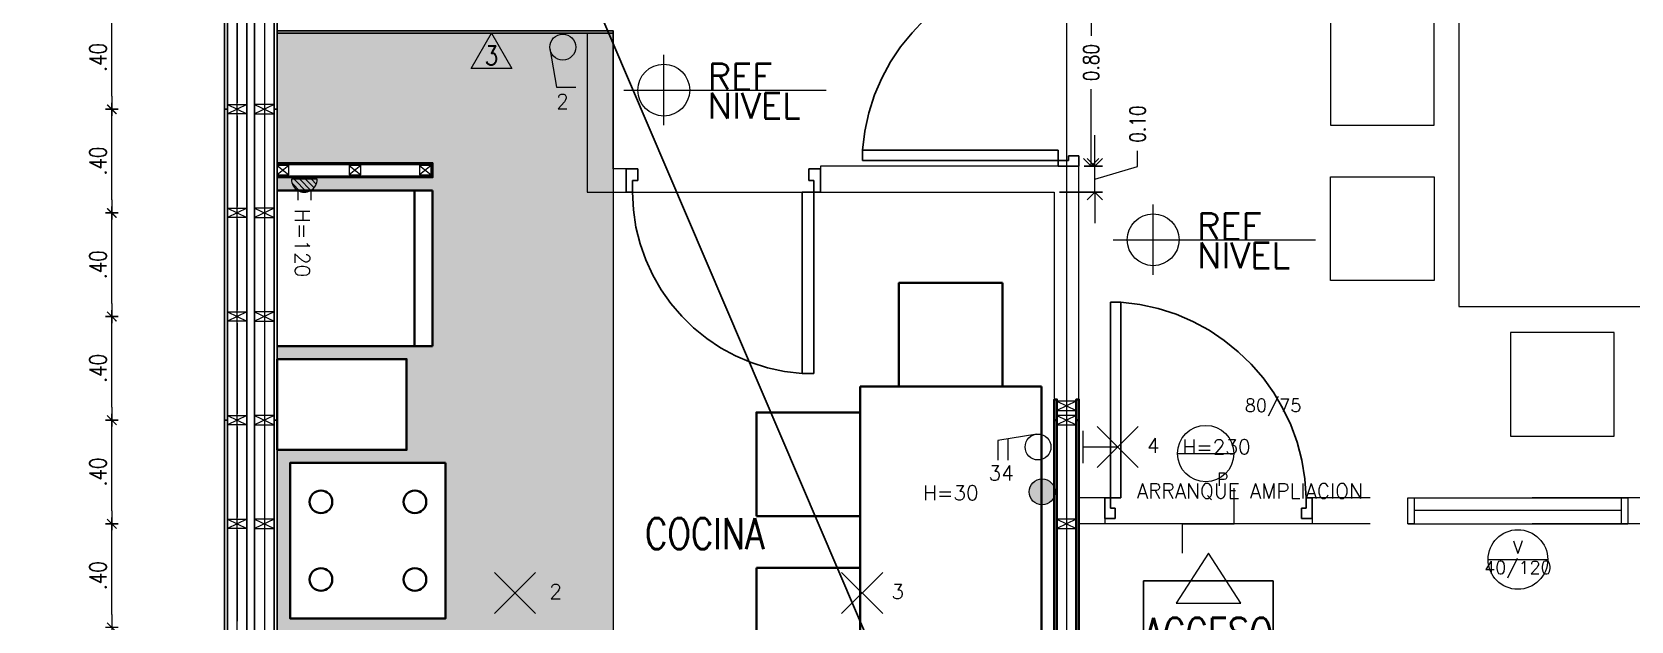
# Model space of a CAD drawing. Header units: metres. Extents: x -2 to 612, y -64 to 156.
# Drawn here: x 387.29 to 393.47, y 24.89 to 27.16 of the extents above; entities that cross this region are included whole.
import ezdxf
from ezdxf import colors
from ezdxf.entities.mleader import LeaderData, LeaderLine
from ezdxf.enums import TextEntityAlignment as Align
from ezdxf.math import Vec2, Vec3

# ---------------------------------------------------------------- set-up
doc = ezdxf.new("R2010")
doc.units = ezdxf.units.M
doc.header["$LTSCALE"] = 5
doc.header["$MEASUREMENT"] = 0
doc.linetypes.add('CENTER', pattern=[2, 1.25, -0.25, 0.25, -0.25])
doc.linetypes.add('HIDDEN', pattern=[0.375, 0.25, -0.125])
doc.layers.get('0').update_dxf_attribs({"color": 30})
doc.layers.get('DEFPOINTS').update_dxf_attribs({"color": 210})
doc.layers.add('_AUX', color=210, linetype='Continuous', lineweight=18, plot=False)
for name, color, linetype, lineweight in [('A-ANNO-DIMS', 3, 'Continuous', 18), ('A-ANNO-SYMB', 3, 'Continuous', 18), ('A-ANNO-TEXT', 3, 'Continuous', 18), ('A-DETL-MCUT', 4, 'Continuous', 25), ('A-DOOR-FULL', 4, 'Continuous', 25), ('A-DOOR-SYMB', 3, 'Continuous', 18), ('A-ELEV-MBE1', 7, 'Continuous', 35), ('A-ELEV-MBE2', 4, 'Continuous', 25), ('A-ELEV-OVHD', 3, 'HIDDEN', 18), ('A-FLOR-PATT', 8, 'Continuous', 18), ('A-FURN', 8, 'Continuous', 18), ('A-SECT-MCUT', 7, 'Continuous', 35), ('A-WALL-PATT', 8, 'Continuous', 18), ('A-WALL-STUD', 3, 'Continuous', 18)]:
    doc.layers.add(name, color=color, linetype=linetype, lineweight=lineweight)
doc.styles.add('E-ROMANS', font='romans.shx', dxfattribs={"width": 0.8})
doc.styles.get("Standard").update_dxf_attribs({"font": 'arial.ttf'})
doc.dimstyles.new('E-0050_ARW_12', dxfattribs={"dimscale": 0.001, "dimtxt": 60, "dimasz": 60, "dimexe": 30, "dimexo": 20, "dimgap": 30, "dimtad": 0, "dimzin": 0, "dimdsep": 46, "dimtxsty": 'E-ROMANS', "dimblk": 'OPEN90', "dimcen": 30, "dimclrd": 256, "dimclre": 256, "dimclrt": 256, "dimadec": 0, "dimazin": 0, "dimtfac": 1, "dimtmove": 1, "dimatfit": 3, "dimldrblk": 'OPEN90', "dimfxl": 1, "dimtfill": 1, "dimtolj": 1, "dimtzin": 0, "dimlwd": -1, "dimarcsym": 0})

# ---------------------------------------------------------------- blocks, each defined once
blk = doc.blocks.new('ENCHUFE2')
h = blk.add_hatch()
h.set_pattern_fill('LINE', color=256, scale=0.01, angle=45, style=0)
h.set_pattern_definition([(45, (-139.906905, -0.294872), (-0.02245064, 0.02245064), [])])
h.paths.add_polyline_path([(0, -0.1, 1), (0, 0.1)])
for points in [[(0, 0.1), (0, -0.1)], [(0.087, 0.05), (0.16, 0.05)], [(0.087, -0.05), (0.16, -0.05)]]:
    blk.add_lwpolyline(points)
blk.add_arc((0, 0), 0.1, 270, 90)
blk = doc.blocks.new('centro')
for points in [[(-0.1061, 0.1061), (0.1061, -0.1061)], [(0.1061, 0.1061), (-0.1061, -0.1061)]]:
    blk.add_lwpolyline(points)
blk = doc.blocks.new('ARCH TICK 2')
for p, q in [((-1, 0), (0.5, 0)), ((0, 0.5), (0, -0.5))]:
    blk.add_line(p, q)
at = {"color": 0, "linetype": 'ByBlock'}
blk.add_line((-0.35, -0.35), (0.35, 0.35), dxfattribs=at)
at = {"color": 0, "linetype": 'ByBlock', "const_width": 0.106}
blk.add_lwpolyline([(-0.35, -0.35), (0.35, 0.35)], dxfattribs=at)
blk = doc.blocks.new('*D837')
at = {"layer": 'A-ANNO-DIMS', "transparency": 16777216}
blk.add_line((387.6003, 24.9115), (387.6003, 25.2115), dxfattribs=at)
at = {"layer": 'DEFPOINTS', "color": 0, "transparency": 16777216}
for p in [(387.6003, 25.2615), (388.0841, 25.2615), (388.0841, 24.8615)]:
    blk.add_point(p, dxfattribs=at)
at = {"layer": 'A-ANNO-DIMS', "transparency": 16777216, "xscale": 0.05, "yscale": 0.05, "zscale": 0.05}
for p, rotation in [((387.6003, 25.2615), 90), ((387.6003, 24.8615), 270)]:
    blk.add_blockref('ARCH TICK 2', p, dxfattribs=dict(at, rotation=rotation))
at = {"layer": 'A-ANNO-DIMS', "transparency": 16777216, "insert": (387.5469, 25.0615), "char_height": 0.065, "attachment_point": 5, "rotation": 90, "style": 'E-ROMANS'}
blk.add_mtext('\\A1;.40', dxfattribs=at)
blk = doc.blocks.new('_Open90')
at = {"color": 0, "linetype": 'ByBlock', "lineweight": -2}
for p, q in [((-0.5, 0.5), (0, 0)), ((0, 0), (-1, 0)), ((0, 0), (-0.5, -0.5))]:
    blk.add_line(p, q, dxfattribs=at)
blk = doc.blocks.new('*D838')
at = {"layer": 'A-ANNO-DIMS', "transparency": 16777216}
blk.add_line((387.6003, 25.3115), (387.6003, 25.6115), dxfattribs=at)
at = {"layer": 'DEFPOINTS', "color": 0, "transparency": 16777216}
for p in [(387.6003, 25.6615), (388.0841, 25.6615), (388.0841, 25.2615)]:
    blk.add_point(p, dxfattribs=at)
at = {"layer": 'A-ANNO-DIMS', "transparency": 16777216, "xscale": 0.05, "yscale": 0.05, "zscale": 0.05}
for p, rotation in [((387.6003, 25.6615), 90), ((387.6003, 25.2615), 270)]:
    blk.add_blockref('ARCH TICK 2', p, dxfattribs=dict(at, rotation=rotation))
at = {"layer": 'A-ANNO-DIMS', "transparency": 16777216, "insert": (387.5469, 25.4615), "char_height": 0.065, "attachment_point": 5, "rotation": 90, "style": 'E-ROMANS'}
blk.add_mtext('\\A1;.40', dxfattribs=at)
blk = doc.blocks.new('*D839')
at = {"layer": 'A-ANNO-DIMS', "transparency": 16777216}
blk.add_line((387.6003, 25.7115), (387.6003, 26.0115), dxfattribs=at)
at = {"layer": 'DEFPOINTS', "color": 0, "transparency": 16777216}
for p in [(387.6003, 26.0615), (388.0841, 26.0615), (388.0841, 25.6615)]:
    blk.add_point(p, dxfattribs=at)
at = {"layer": 'A-ANNO-DIMS', "transparency": 16777216, "xscale": 0.05, "yscale": 0.05, "zscale": 0.05}
for p, rotation in [((387.6003, 26.0615), 90), ((387.6003, 25.6615), 270)]:
    blk.add_blockref('ARCH TICK 2', p, dxfattribs=dict(at, rotation=rotation))
at = {"layer": 'A-ANNO-DIMS', "transparency": 16777216, "insert": (387.5469, 25.8615), "char_height": 0.065, "attachment_point": 5, "rotation": 90, "style": 'E-ROMANS'}
blk.add_mtext('\\A1;.40', dxfattribs=at)
blk = doc.blocks.new('*D840')
at = {"layer": 'A-ANNO-DIMS', "transparency": 16777216}
blk.add_line((387.6003, 26.1115), (387.6003, 26.4115), dxfattribs=at)
at = {"layer": 'DEFPOINTS', "color": 0, "transparency": 16777216}
for p in [(387.6003, 26.4615), (388.0841, 26.4615), (388.0841, 26.0615)]:
    blk.add_point(p, dxfattribs=at)
at = {"layer": 'A-ANNO-DIMS', "transparency": 16777216, "xscale": 0.05, "yscale": 0.05, "zscale": 0.05}
for p, rotation in [((387.6003, 26.4615), 90), ((387.6003, 26.0615), 270)]:
    blk.add_blockref('ARCH TICK 2', p, dxfattribs=dict(at, rotation=rotation))
at = {"layer": 'A-ANNO-DIMS', "transparency": 16777216, "insert": (387.5469, 26.2615), "char_height": 0.065, "attachment_point": 5, "rotation": 90, "style": 'E-ROMANS'}
blk.add_mtext('\\A1;.40', dxfattribs=at)
blk = doc.blocks.new('*D841')
at = {"layer": 'A-ANNO-DIMS', "transparency": 16777216}
blk.add_line((387.6003, 26.5115), (387.6003, 26.8115), dxfattribs=at)
at = {"layer": 'DEFPOINTS', "color": 0, "transparency": 16777216}
for p in [(387.6003, 26.8615), (388.0841, 26.8615), (388.0841, 26.4615)]:
    blk.add_point(p, dxfattribs=at)
at = {"layer": 'A-ANNO-DIMS', "transparency": 16777216, "xscale": 0.05, "yscale": 0.05, "zscale": 0.05}
for p, rotation in [((387.6003, 26.8615), 90), ((387.6003, 26.4615), 270)]:
    blk.add_blockref('ARCH TICK 2', p, dxfattribs=dict(at, rotation=rotation))
at = {"layer": 'A-ANNO-DIMS', "transparency": 16777216, "insert": (387.5469, 26.6615), "char_height": 0.065, "attachment_point": 5, "rotation": 90, "style": 'E-ROMANS'}
blk.add_mtext('\\A1;.40', dxfattribs=at)
blk = doc.blocks.new('*D842')
at = {"layer": 'A-ANNO-DIMS', "transparency": 16777216}
blk.add_line((387.6003, 26.9115), (387.6003, 27.2114), dxfattribs=at)
at = {"layer": 'DEFPOINTS', "color": 0, "transparency": 16777216}
for p in [(387.6003, 27.2614), (388.0841, 27.2614), (388.0841, 26.8615)]:
    blk.add_point(p, dxfattribs=at)
at = {"layer": 'A-ANNO-DIMS', "transparency": 16777216, "xscale": 0.05, "yscale": 0.05, "zscale": 0.05}
for p, rotation in [((387.6003, 27.2614), 90), ((387.6003, 26.8615), 270)]:
    blk.add_blockref('ARCH TICK 2', p, dxfattribs=dict(at, rotation=rotation))
at = {"layer": 'A-ANNO-DIMS', "transparency": 16777216, "insert": (387.5469, 27.0615), "char_height": 0.065, "attachment_point": 5, "rotation": 90, "style": 'E-ROMANS'}
blk.add_mtext('\\A1;.40', dxfattribs=at)
blk = doc.blocks.new('*D878')
at = {"layer": 'A-ANNO-DIMS', "lineweight": -2, "transparency": 16777216}
for p, q in [((388.6799, 27.202), (386.7688, 27.202)), ((388.6689, 23.299), (386.7688, 23.299))]:
    blk.add_line(p, q, dxfattribs=at)
at = {"layer": 'A-ANNO-DIMS', "transparency": 16777216}
for p, q in [((386.7988, 27.142), (386.7988, 25.3537)), ((386.7988, 23.359), (386.7988, 25.1474))]:
    blk.add_line(p, q, dxfattribs=at)
at = {"layer": 'DEFPOINTS', "color": 0, "transparency": 16777216}
for p in [(386.7988, 27.202), (388.6999, 27.202), (388.6889, 23.299)]:
    blk.add_point(p, dxfattribs=at)
at = {"layer": 'A-ANNO-DIMS', "transparency": 16777216, "xscale": 0.06, "yscale": 0.06, "zscale": 0.06}
for p, rotation in [((386.7988, 27.202), 90), ((386.7988, 23.299), 270)]:
    blk.add_blockref('_Open90', p, dxfattribs=dict(at, rotation=rotation))
at = {"layer": 'A-ANNO-DIMS', "transparency": 16777216, "insert": (386.7988, 25.2505), "char_height": 0.06, "attachment_point": 5, "rotation": 90, "style": 'E-ROMANS', "bg_fill": 3, "box_fill_scale": 1.25, "bg_fill_color": 256, "bg_fill_true_color": 13158600, "bg_fill_transparency": 0}
blk.add_mtext('\\A1;3.90', dxfattribs=at)
blk = doc.blocks.new('*D1409')
at = {"layer": 'A-ANNO-DIMS', "transparency": 16777216}
for p, q in [((391.3954, 26.7015), (391.3954, 26.7615)), ((391.5604, 26.641), (391.5604, 26.701)), ((391.3954, 26.5415), (391.3954, 26.6415)), ((391.3954, 26.5415), (391.3954, 26.6415)), ((391.3954, 26.5915), (391.5604, 26.641)), ((391.3954, 26.4815), (391.3954, 26.4215))]:
    blk.add_line(p, q, dxfattribs=at)
at = {"layer": 'A-ANNO-DIMS', "lineweight": -2, "transparency": 16777216}
for p, q in [((391.3537, 26.6415), (391.4254, 26.6415)), ((391.2587, 26.5415), (391.4254, 26.5415))]:
    blk.add_line(p, q, dxfattribs=at)
at = {"layer": 'DEFPOINTS', "color": 0, "transparency": 16777216}
for p in [(391.3337, 26.6415), (391.3954, 26.6415), (391.2387, 26.5415)]:
    blk.add_point(p, dxfattribs=at)
at = {"layer": 'A-ANNO-DIMS', "transparency": 16777216, "xscale": 0.06, "yscale": 0.06, "zscale": 0.06}
for p, rotation in [((391.3954, 26.6415), 270), ((391.3954, 26.5415), 90)]:
    blk.add_blockref('_Open90', p, dxfattribs=dict(at, rotation=rotation))
at = {"layer": 'A-ANNO-DIMS', "transparency": 16777216, "insert": (391.5604, 26.8042), "char_height": 0.06, "attachment_point": 5, "rotation": 90, "style": 'E-ROMANS', "bg_fill": 3, "box_fill_scale": 1.25, "bg_fill_color": 256, "bg_fill_true_color": 13158600, "bg_fill_transparency": 0}
blk.add_mtext('\\A1;0.10', dxfattribs=at)
blk = doc.blocks.new('*D1410')
at = {"layer": 'A-ANNO-DIMS', "lineweight": -2, "transparency": 16777216}
for p, q in [((391.3537, 27.4415), (391.4112, 27.4415)), ((391.3537, 26.6415), (391.4112, 26.6415))]:
    blk.add_line(p, q, dxfattribs=at)
at = {"layer": 'A-ANNO-DIMS', "transparency": 16777216}
for p, q in [((391.3812, 27.3815), (391.3812, 27.1447)), ((391.3812, 26.7015), (391.3812, 26.9384))]:
    blk.add_line(p, q, dxfattribs=at)
at = {"layer": 'DEFPOINTS', "color": 0, "transparency": 16777216}
for p in [(391.3337, 27.4415), (391.3812, 27.4415), (391.3337, 26.6415)]:
    blk.add_point(p, dxfattribs=at)
at = {"layer": 'A-ANNO-DIMS', "transparency": 16777216, "xscale": 0.06, "yscale": 0.06, "zscale": 0.06}
for p, rotation in [((391.3812, 27.4415), 90), ((391.3812, 26.6415), 270)]:
    blk.add_blockref('_Open90', p, dxfattribs=dict(at, rotation=rotation))
at = {"layer": 'A-ANNO-DIMS', "transparency": 16777216, "insert": (391.3812, 27.0415), "char_height": 0.06, "attachment_point": 5, "rotation": 90, "style": 'E-ROMANS', "bg_fill": 3, "box_fill_scale": 1.25, "bg_fill_color": 256, "bg_fill_true_color": 13158600, "bg_fill_transparency": 0}
blk.add_mtext('\\A1;0.80', dxfattribs=at)

msp = doc.modelspace()

# ---------------------------------------------------------------- hatches: boundary and pattern name
at = {"layer": 'A-FLOR-PATT'}
h = msp.add_hatch(dxfattribs=at)
h.set_pattern_fill('DOTS', color=256, scale=0.02, style=0)
h.set_pattern_definition([(0, (0, 0), (0.015875, 0.03175), [0, -0.03175])])
h.paths.add_polyline_path([(389.43565, 27.15453), (388.23866, 27.15453), (388.23866, 26.86154), (388.23866, 26.65454), (388.83919, 26.65453), (388.83919, 26.59753), (388.83919, 26.59752), (388.83319, 26.59752), (388.23866, 26.59753), (388.23866, 26.54752), (388.83866, 26.54752), (388.83866, 25.94752), (388.23866, 25.94752), (388.23866, 25.89752), (388.7381, 25.89752), (388.7381, 25.54655), (388.23866, 25.54655), (388.23866, 24.84654), (388.73865, 24.84654), (388.73865, 24.14654), (388.73866, 24.14654), (388.73865, 23.34654), (389.43865, 23.34654), (389.46365, 23.34654), (389.53565, 23.34654), (389.53565, 26.54152), (389.43565, 26.54152)])
h.paths.add_polyline_path([(388.88866, 25.49654), (388.88866, 24.89654), (388.28866, 24.89654), (388.28866, 25.49654)], flags=16)
h.paths.add_polyline_path([(389.53565, 27.15453), (389.43565, 27.15453), (389.43565, 26.54152), (389.53565, 26.54152)])
h = msp.add_hatch(color=256, dxfattribs=at)
edge = h.paths.add_edge_path()
edge.add_arc((391.19187, 25.38488), 0.05, 0, 360)

# ---------------------------------------------------------------- linework, layer by layer
at = {"layer": '_AUX'}
msp.add_line((389.53565, 27.15453), (389.53565, 23.34654), dxfattribs=at)
at = {"layer": 'A-ANNO-SYMB'}
for p, q in [((388.18915, 33.61894), (388.18915, 21.59535)), ((388.08412, 21.94694), (388.08412, 33.22033)), ((391.28615, 33.22033), (391.28615, 21.94692)), ((389.29155, 27.09621), (389.31655, 26.94621)), ((389.73114, 26.79936), (389.73114, 27.0711)), ((389.31655, 26.94621), (389.39155, 26.94621)), ((389.57666, 26.93523), (390.35778, 26.93523)), ((391.46596, 26.3577), (392.24708, 26.3577)), ((391.34985, 25.49537), (391.34985, 25.6206)), ((391.1711, 25.60775), (391.0211, 25.58275)), ((391.0211, 25.58275), (391.0211, 25.50775)), ((391.05985, 25.58921), (391.05985, 25.50775))]:
    msp.add_line(p, q, dxfattribs=at)
for points in [[(391.48326, 25.55799), (391.34985, 25.55799)], [(391.73365, 25.14896), (391.73365, 25.26154), (391.93365, 25.26154), (391.93365, 25.39896)], [(392.91347, 25.12398), (393.14347, 25.12398)]]:
    msp.add_lwpolyline(points, dxfattribs=at)
for centre, radius in [((389.34131, 27.10108), 0.05), ((389.73114, 26.93523), 0.1), ((391.17597, 25.55799), 0.05), ((391.19187, 25.38488), 0.05), ((393.02847, 25.12398), 0.115)]:
    msp.add_circle(centre, radius, dxfattribs=at)
at = {"layer": 'A-ANNO-TEXT'}
msp.add_lwpolyline([(389.06622, 27.15453), (389.14466, 27.01867), (388.98778, 27.01867)], close=True, dxfattribs=at)
msp.add_lwpolyline([(391.70864, 24.95505), (391.95866, 24.95505), (391.83365, 25.14814), (391.70864, 24.95505)], dxfattribs=at)
at = {"layer": 'A-DETL-MCUT'}
for points in [[(388.04661, 26.86154), (388.04661, 28.06154), (388.03461, 28.06154), (388.03461, 26.86154)], [(388.22666, 26.86154), (388.22665, 28.06154), (388.23865, 28.06154), (388.23866, 26.86154)], [(389.53565, 27.15453), (389.53565, 27.16453), (388.23866, 27.16453), (388.23866, 27.15453)], [(388.04661, 25.66154), (388.04661, 26.86154), (388.03461, 26.86154), (388.03461, 25.66154)], [(388.22666, 25.66154), (388.22666, 26.86154), (388.23866, 26.86154), (388.23866, 25.66154)], [(388.83319, 26.59752), (388.83319, 26.65453), (388.83919, 26.65453), (388.83919, 26.59752)], [(388.04661, 24.46154), (388.04661, 25.66154), (388.03461, 25.66154), (388.03461, 24.46154)], [(388.22666, 24.46154), (388.22666, 25.66154), (388.23866, 25.66154), (388.23866, 24.46154)]]:
    msp.add_lwpolyline(points, close=True, dxfattribs=at)
at = {"layer": 'A-DOOR-FULL', "linetype": 'CENTER'}
for points in [[(389.61065, 26.54152), (389.58565, 26.54152), (389.58565, 26.63152), (389.63065, 26.63152), (389.63065, 26.58652), (389.61065, 26.58652), (389.61065, 26.54152)], [(390.31065, 26.54152), (390.33565, 26.54152), (390.33565, 26.63152), (390.29065, 26.63152), (390.29065, 26.58652), (390.31065, 26.58652), (390.31065, 26.54152)], [(390.26565, 25.84152), (390.26565, 26.54152), (390.31065, 26.54152), (390.31065, 25.84152), (390.26565, 25.84152)], [(391.49587, 26.11709), (391.49587, 25.36154), (391.45587, 25.36154), (391.45587, 26.11709), (391.49587, 26.11709)], [(391.45587, 25.36154), (391.43365, 25.36154), (391.43365, 25.28154), (391.47365, 25.28154), (391.47365, 25.32154), (391.45587, 25.32154), (391.45587, 25.36154)], [(392.21143, 25.36154), (392.23365, 25.36154), (392.23365, 25.28154), (392.19365, 25.28154), (392.19365, 25.32154), (392.21143, 25.32154), (392.21143, 25.36154)]]:
    msp.add_lwpolyline(points, dxfattribs=at)
for centre, radius, start, end in [((390.31333, 26.54258), 0.70268, 180.086435, 266.109339), ((391.43633, 25.34409), 0.77529, 1.28964, 85.595345)]:
    msp.add_arc(centre, radius, start, end, dxfattribs=at)
at = {"layer": 'A-DOOR-SYMB'}
msp.add_lwpolyline([(391.71442, 25.53263), (391.93192, 25.53263)], dxfattribs=at)
msp.add_circle((391.82317, 25.53263), 0.10875, dxfattribs=at)
at = {"layer": 'A-ELEV-MBE1'}
for p, q in [((388.76924, 25.94752), (388.76924, 26.54752)), ((388.83866, 25.94752), (388.83866, 26.54752)), ((391.03907, 25.79137), (391.03907, 26.19137)), ((391.18907, 25.79137), (390.48907, 25.79137)), ((390.48907, 25.79137), (390.48907, 24.59137)), ((391.18907, 24.59137), (391.18907, 25.79137)), ((390.48907, 25.29137), (390.08907, 25.29137)), ((390.08907, 24.69137), (390.08907, 25.09137)), ((390.08907, 25.09137), (390.48907, 25.09137))]:
    msp.add_line(p, q, dxfattribs=at)
for points in [[(391.03907, 26.19137), (390.63907, 26.19137), (390.63907, 25.79137)], [(390.08907, 25.29137), (390.08907, 25.69137), (390.48907, 25.69137)]]:
    msp.add_lwpolyline(points, dxfattribs=at)
at = {"layer": 'A-ELEV-MBE2'}
for p, q in [((388.12162, 23.02354), (388.12161, 30.39955)), ((388.15166, 23.02354), (388.15165, 30.39956)), ((388.15166, 23.02353), (388.15165, 30.39955))]:
    msp.add_line(p, q, dxfattribs=at)
msp.add_lwpolyline([(391.58365, 25.04154), (392.08365, 25.04154), (392.08365, 24.54154), (391.58365, 24.54154), (391.58365, 25.04154)], dxfattribs=at)
at = {"layer": 'A-ELEV-OVHD'}
for p, q in [((391.43365, 25.36154), (391.33365, 25.36154)), ((391.43365, 25.36154), (391.43365, 25.26154)), ((394.33365, 25.36154), (392.23365, 25.36154)), ((392.23365, 25.36154), (392.23365, 25.26154)), ((392.60347, 25.36154), (393.45347, 25.36154)), ((392.62847, 25.31403), (393.42796, 25.31403)), ((391.43365, 25.26154), (391.33365, 25.26154)), ((392.23365, 25.26154), (391.43365, 25.26154)), ((394.33365, 25.26154), (392.23365, 25.26154)), ((392.60347, 25.26154), (393.45347, 25.26154))]:
    msp.add_line(p, q, dxfattribs=at)
for points in [[(393.60038, 27.30017), (392.80038, 27.30017), (392.80038, 26.10017), (393.60038, 26.10017)], [(392.70562, 27.20017), (392.30562, 27.20017), (392.30562, 26.80017), (392.70562, 26.80017)], [(392.70562, 26.20017), (392.30562, 26.20017), (392.30562, 26.60017), (392.70562, 26.60017)], [(393.00038, 25.60017), (393.40038, 25.60017), (393.40038, 26.00017), (393.00038, 26.00017)], [(392.60347, 25.36154), (392.62847, 25.36154), (392.62847, 25.26154), (392.60347, 25.26154)], [(393.42846, 25.36154), (393.45346, 25.36154), (393.45347, 25.26154), (393.42847, 25.26154)]]:
    msp.add_lwpolyline(points, close=True, dxfattribs=at)
for points in [[(389.43565, 27.15452), (389.43565, 26.54152), (389.58565, 26.54152), (389.58565, 26.63152), (389.53565, 26.63152), (389.53565, 27.15453)], [(390.33565, 26.64152), (390.33565, 26.54152), (391.23865, 26.54152), (391.23865, 25.74654)], [(391.33365, 25.74654), (391.33365, 26.64152), (390.33565, 26.64152)]]:
    msp.add_lwpolyline(points, dxfattribs=at)
at = {"layer": 'A-FLOR-PATT'}
msp.add_line((389.58565, 26.54152), (390.31065, 26.54152), dxfattribs=at)
at = {"layer": 'A-FURN'}
for p, q in [((388.83319, 26.64403), (388.78819, 26.60803)), ((388.78819, 26.64403), (388.83319, 26.60803))]:
    msp.add_line(p, q, dxfattribs=at)
msp.add_lwpolyline([(388.83319, 26.64403), (388.78819, 26.64403), (388.78819, 26.60803), (388.83319, 26.60803)], close=True, dxfattribs=at)
at = {"layer": 'A-SECT-MCUT'}
for points in [[(391.23865, 25.66154), (391.24865, 25.66154), (391.24865, 25.74154), (391.23865, 25.74154)], [(391.33365, 25.66154), (391.32365, 25.66154), (391.32365, 25.74154), (391.33365, 25.74154)], [(391.24865, 25.66154), (391.24865, 24.46154), (391.23865, 24.46154), (391.23865, 25.66154)], [(391.33365, 25.66154), (391.33365, 24.46154), (391.32365, 24.46154), (391.32365, 25.66154)]]:
    msp.add_lwpolyline(points, close=True, dxfattribs=at)
at = {"layer": 'A-WALL-PATT', "ltscale": 0.1}
for p, q in [((391.28615, 25.63654), (391.28615, 25.28654)), ((391.28615, 25.23654), (391.28615, 24.88654))]:
    msp.add_line(p, q, dxfattribs=at)
at = {"layer": 'A-WALL-STUD'}
for p, q in [((391.32365, 25.73454), (391.24865, 25.69854)), ((391.24865, 25.73454), (391.32365, 25.69854)), ((391.32365, 25.67954), (391.24865, 25.64354)), ((391.24865, 25.67954), (391.32365, 25.64354)), ((391.32365, 25.27954), (391.24865, 25.24354)), ((391.24865, 25.27954), (391.32365, 25.24354))]:
    msp.add_line(p, q, dxfattribs=at)
for points in [[(391.32365, 25.73454), (391.24865, 25.73454), (391.24865, 25.69854), (391.32365, 25.69854)], [(391.32365, 25.67954), (391.24865, 25.67954), (391.24865, 25.64354), (391.32365, 25.64354)], [(391.32365, 25.27954), (391.24865, 25.27954), (391.24865, 25.24354), (391.32365, 25.24354)]]:
    msp.add_lwpolyline(points, close=True, dxfattribs=at)

# ---------------------------------------------------------------- block references
at = {"layer": 'A-ANNO-SYMB', "xscale": 0.5, "yscale": 0.5, "zscale": 0.5, "rotation": 270}
msp.add_blockref('ENCHUFE2', (388.34336, 26.59114), dxfattribs=at)
at = {"layer": 'A-ANNO-SYMB', "xscale": 0.75, "yscale": 0.75, "zscale": 0.75}
for p in [(391.48326, 25.55799), (389.15692, 24.99459), (390.49678, 24.99459)]:
    msp.add_blockref('centro', p, dxfattribs=at)

# ---------------------------------------------------------------- texts
at = {"layer": 'A-ANNO-SYMB', "style": 'E-ROMANS'}
for s, height, p in [('2', 0.05689, (389.31569, 26.86294)), ('4', 0.05689, (391.59649, 25.53542)), ('H=230', 0.056887, (391.73355, 25.52977)), ('34', 0.056887, (390.9848, 25.42922)), ('H=30', 0.056887, (390.73224, 25.35242)), ('ARRANQUE AMPLIACION', 0.0568867, (391.55737, 25.35984)), ('2', 0.05689, (389.28915, 24.97203)), ('3', 0.05689, (390.61002, 24.97203))]:
    msp.add_text(s, height=height, dxfattribs=at).set_placement(p)
msp.add_text('H=120', height=0.056887, rotation=270, dxfattribs=at).set_placement((388.30733, 26.47651))
at = {"layer": 'A-ANNO-TEXT', "insert": (389.06622, 27.06878), "char_height": 0.075, "attachment_point": 5, "rotation": 359.999525, "style": 'E-ROMANS'}
msp.add_mtext('\\pi-0.45,l0.45,t0.45;3', dxfattribs=at)
at = {"layer": 'A-ANNO-TEXT', "char_height": 0.12, "attachment_point": 5, "style": 'E-ROMANS'}
for s, insert in [('\\pi-0.36,l0.36,t0.36;COCINA', (389.88921, 25.22395)), ('\\pi-0.36,l0.36,t0.36;ACCESO', (391.83365, 24.83882))]:
    msp.add_mtext(s, dxfattribs=dict(at, insert=insert))
at = {"layer": 'A-ANNO-TEXT', "style": 'E-ROMANS'}
for p in [(389.9008, 26.90813), (391.7901, 26.3306)]:
    msp.add_attdef('REF', text='', height=0.1, dxfattribs=at).set_placement(p, align=Align.BOTTOM_LEFT)
for p in [(389.89999, 26.92528), (391.78929, 26.34775)]:
    msp.add_attdef('NIVEL', text='%%P0,00', height=0.1, dxfattribs=at).set_placement(p, align=Align.TOP_LEFT)
for tag, text, p in [('80/75', 'x/x', (392.08346, 25.74376)), ('40/120', 'xx/xxx', (393.02847, 25.11802))]:
    msp.add_attdef(tag, text=text, height=0.05, dxfattribs=at).set_placement(p, align=Align.TOP_CENTER)
for tag, text, p in [('P', 'P', (391.88885, 25.39321)), ('V', 'V', (393.02847, 25.13142))]:
    msp.add_attdef(tag, text=text, height=0.05, dxfattribs=at).set_placement(p, align=Align.BOTTOM_CENTER)

# ---------------------------------------------------------------- dimensions: what is measured, and where the dimension line sits
at = {"layer": 'A-ANNO-DIMS'}
for base, p1, p2, picture, middle in [((387.60033, 27.26142), (388.08412, 26.86154), (388.08412, 27.26142), '*D842', (387.54693, 27.06148)), ((387.60033, 26.86154), (388.08411, 26.46153), (388.08412, 26.86154), '*D841', (387.54693, 26.66154)), ((387.60033, 26.46153), (388.08411, 26.06153), (388.08411, 26.46153), '*D840', (387.54693, 26.26153)), ((387.60033, 26.06153), (388.08412, 25.66153), (388.08411, 26.06153), '*D839', (387.54693, 25.86153)), ((387.60033, 25.66153), (388.08412, 25.26153), (388.08412, 25.66153), '*D838', (387.54693, 25.46153)), ((387.60033, 25.26153), (388.08411, 24.86153), (388.08412, 25.26153), '*D837', (387.54693, 25.06153))]:
    dim = msp.add_linear_dim(base=base, p1=p1, p2=p2, angle=90, dimstyle='E-0050_ARW_12', dxfattribs=at)
    dim.commit()
    dim.dimension.update_dxf_attribs({"geometry": picture, "text_midpoint": middle})

# ---------------------------------------------------------------- next in the draw order: dimensions: what is measured, and where the dimension line sits
for base, p1, p2, picture, middle in [((386.79878, 27.20204), (388.68888, 23.29904), (388.69988, 27.20204), '*D878', (386.79878, 25.25054)), ((391.39542, 26.64152), (391.23865, 26.54152), (391.33365, 26.64152), '*D1409', (391.56042, 26.73102))]:
    dim = msp.add_linear_dim(base=base, p1=p1, p2=p2, angle=90, dimstyle='E-0050_ARW_12', override={"dimfxl": 0.3}, dxfattribs=at)
    dim.commit()
    dim.dimension.update_dxf_attribs({"geometry": picture, "text_midpoint": middle})

# ---------------------------------------------------------------- next in the draw order: linework, layer by layer
at = {"layer": '_AUX'}
msp.add_lwpolyline([(388.83919, 26.65453), (388.23866, 26.65453), (388.23866, 26.59753), (388.83919, 26.59753)], close=True, dxfattribs=at)
at = {"layer": 'A-ANNO-SYMB'}
msp.add_line((391.62044, 26.22183), (391.62044, 26.49357), dxfattribs=at)
msp.add_circle((391.62044, 26.3577), 0.1, dxfattribs=at)
at = {"layer": 'A-DETL-MCUT'}
for points in [[(388.23866, 26.64853), (388.83319, 26.64853), (388.83319, 26.65453), (388.23866, 26.65454)], [(388.23866, 26.59753), (388.83319, 26.59753), (388.83319, 26.60353), (388.23866, 26.60354)]]:
    msp.add_lwpolyline(points, dxfattribs=at)
at = {"layer": 'A-DOOR-FULL', "linetype": 'CENTER'}
msp.add_lwpolyline([(390.49809, 26.70375), (391.25365, 26.70375), (391.25365, 26.66375), (390.49809, 26.66375), (390.49809, 26.70375)], dxfattribs=at)
msp.add_arc((391.2711, 26.6442), 0.77529, 91.28964, 175.595345, dxfattribs=at)
at = {"layer": 'A-ELEV-MBE1'}
for p, q in [((388.83866, 26.54752), (388.23866, 26.54752)), ((388.23866, 25.94752), (388.83866, 25.94752))]:
    msp.add_line(p, q, dxfattribs=at)
for points in [[(388.23866, 25.89752), (388.23866, 25.54655), (388.7381, 25.54655), (388.7381, 25.89752)], [(388.88866, 25.49654), (388.88866, 24.89654), (388.28866, 24.89654), (388.28866, 25.49654)]]:
    msp.add_lwpolyline(points, close=True, dxfattribs=at)
for centre in [(388.40777, 25.34654), (388.77043, 25.34654), (388.40777, 25.04654), (388.77043, 25.04654)]:
    msp.add_circle(centre, 0.04376, dxfattribs=at)
at = {"layer": 'A-FURN'}
for p, q in [((388.28366, 26.64403), (388.23866, 26.60803)), ((388.23866, 26.64403), (388.28366, 26.60803)), ((388.56143, 26.64403), (388.51643, 26.60803)), ((388.51643, 26.64403), (388.56143, 26.60803)), ((388.23866, 26.54752), (388.23866, 25.94752))]:
    msp.add_line(p, q, dxfattribs=at)
for points in [[(388.28366, 26.64403), (388.23866, 26.64403), (388.23866, 26.60803), (388.28366, 26.60803)], [(388.56143, 26.64403), (388.51643, 26.64403), (388.51643, 26.60803), (388.56143, 26.60803)]]:
    msp.add_lwpolyline(points, close=True, dxfattribs=at)
at = {"layer": 'A-WALL-PATT', "ltscale": 0.1}
for p, q in [((388.08411, 27.23643), (388.08411, 26.88654)), ((388.18915, 27.18643), (388.18915, 26.88654)), ((388.08412, 26.83654), (388.08411, 26.48654)), ((388.18915, 26.83654), (388.18915, 26.48654)), ((388.08411, 26.43654), (388.08411, 26.08654)), ((388.18915, 26.43654), (388.18915, 26.08654)), ((388.08411, 26.03654), (388.08411, 25.68654)), ((388.18915, 26.03654), (388.18915, 25.68654)), ((388.08411, 25.63654), (388.08412, 25.28654)), ((388.18915, 25.63654), (388.18915, 25.28654)), ((388.08411, 25.23654), (388.08411, 24.88654)), ((388.18915, 25.23654), (388.18915, 24.88654))]:
    msp.add_line(p, q, dxfattribs=at)
at = {"layer": 'A-WALL-STUD'}
for p, q in [((388.04661, 26.87954), (388.12161, 26.84354)), ((388.12161, 26.87954), (388.04661, 26.84354)), ((388.22665, 26.87954), (388.15165, 26.84354)), ((388.15165, 26.87954), (388.22665, 26.84354)), ((388.04661, 26.47954), (388.12161, 26.44354)), ((388.12161, 26.47954), (388.04661, 26.44354)), ((388.22665, 26.47954), (388.15165, 26.44354)), ((388.15165, 26.47954), (388.22665, 26.44354)), ((388.04661, 26.07954), (388.12161, 26.04354)), ((388.12161, 26.07954), (388.04661, 26.04354)), ((388.22665, 26.07954), (388.15165, 26.04354)), ((388.15165, 26.07954), (388.22665, 26.04354)), ((388.04661, 25.67954), (388.12161, 25.64354)), ((388.12161, 25.67954), (388.04661, 25.64354)), ((388.22665, 25.67954), (388.15165, 25.64354)), ((388.15165, 25.67954), (388.22665, 25.64354)), ((388.04661, 25.27954), (388.12161, 25.24354)), ((388.12161, 25.27954), (388.04661, 25.24354)), ((388.22665, 25.27954), (388.15165, 25.24354)), ((388.15165, 25.27954), (388.22665, 25.24354))]:
    msp.add_line(p, q, dxfattribs=at)
for points in [[(388.04661, 26.87954), (388.12161, 26.87954), (388.12161, 26.84354), (388.04661, 26.84354)], [(388.22665, 26.87954), (388.15165, 26.87954), (388.15165, 26.84354), (388.22665, 26.84354)], [(388.04661, 26.47954), (388.12161, 26.47954), (388.12161, 26.44354), (388.04661, 26.44354)], [(388.22665, 26.47954), (388.15165, 26.47954), (388.15165, 26.44354), (388.22665, 26.44354)], [(388.04661, 26.07954), (388.12161, 26.07954), (388.12161, 26.04354), (388.04661, 26.04354)], [(388.22665, 26.07954), (388.15165, 26.07954), (388.15165, 26.04354), (388.22665, 26.04354)], [(388.04661, 25.67954), (388.12161, 25.67954), (388.12161, 25.64354), (388.04661, 25.64354)], [(388.22665, 25.67954), (388.15165, 25.67954), (388.15165, 25.64354), (388.22665, 25.64354)], [(388.04661, 25.27954), (388.12161, 25.27954), (388.12161, 25.24354), (388.04661, 25.24354)], [(388.22665, 25.27954), (388.15165, 25.27954), (388.15165, 25.24354), (388.22665, 25.24354)]]:
    msp.add_lwpolyline(points, close=True, dxfattribs=at)

# ---------------------------------------------------------------- next in the draw order: dimensions: what is measured, and where the dimension line sits
at = {"layer": 'A-ANNO-DIMS'}
dim = msp.add_linear_dim(base=(391.38117, 27.44154), p1=(391.33365, 26.64152), p2=(391.33366, 27.44154), angle=90, dimstyle='E-0050_ARW_12', override={"dimfxl": 0.3}, dxfattribs=at)
dim.commit()
dim.dimension.update_dxf_attribs({"geometry": '*D1410', "text_midpoint": (391.38117, 27.04153)})

# ---------------------------------------------------------------- next in the draw order: linework, layer by layer
at = {"layer": 'A-DOOR-FULL', "linetype": 'CENTER'}
msp.add_lwpolyline([(391.25365, 26.66375), (391.25365, 26.64152), (391.33365, 26.64152), (391.33365, 26.68152), (391.29365, 26.68152), (391.29365, 26.66375), (391.25365, 26.66375)], dxfattribs=at)

# ---------------------------------------------------------------- next in the draw order: leaders
at = {"layer": 'A-ANNO-SYMB'}
ml = msp.add_multileader_mtext('Standard', dxfattribs=at)
ml.set_content('', color=256)
ml.set_leader_properties()
ml.set_arrow_properties(name='OPEN90')
ml.build(insert=Vec2(0, 0))
ml.multileader.update_dxf_attribs({"text_right_attachment_type": 6, "dogleg_length": 0.36, "arrow_head_size": 20})
ctx = ml.context
ctx.base_point, ctx.arrow_head_size, ctx.plane_origin = Vec3(389.11249, 29.7735), 20, Vec3(388.32565, 29.94462)
ctx.right_attachment = 6
notes = []
notes.append((ctx, [(0, (1, 1, 0), (388.75249, 29.7735), (1, 0), 0.36, [(0, [(388.32565, 29.94462)], 0, [])])]))
ctx.mtext.insert, ctx.mtext.flow_direction = Vec3(391.11249, 31.7735), 5
for ctx, leaders in notes:
    for number, flags, end, landing, length, lines in leaders:
        leader = LeaderData()
        leader.index, (leader.has_last_leader_line, leader.has_dogleg_vector, leader.attachment_direction) = number, flags
        leader.last_leader_point, leader.dogleg_vector, leader.dogleg_length = Vec3(end), Vec3(landing), length
        for number, points, colour, breaks in lines:
            line = LeaderLine()
            line.index, line.vertices, line.color, line.breaks = number, Vec3.list(points), colors.encode_raw_color(colour), breaks
            leader.lines.append(line)
        ctx.leaders.append(leader)

doc.saveas('drawing.dxf')
